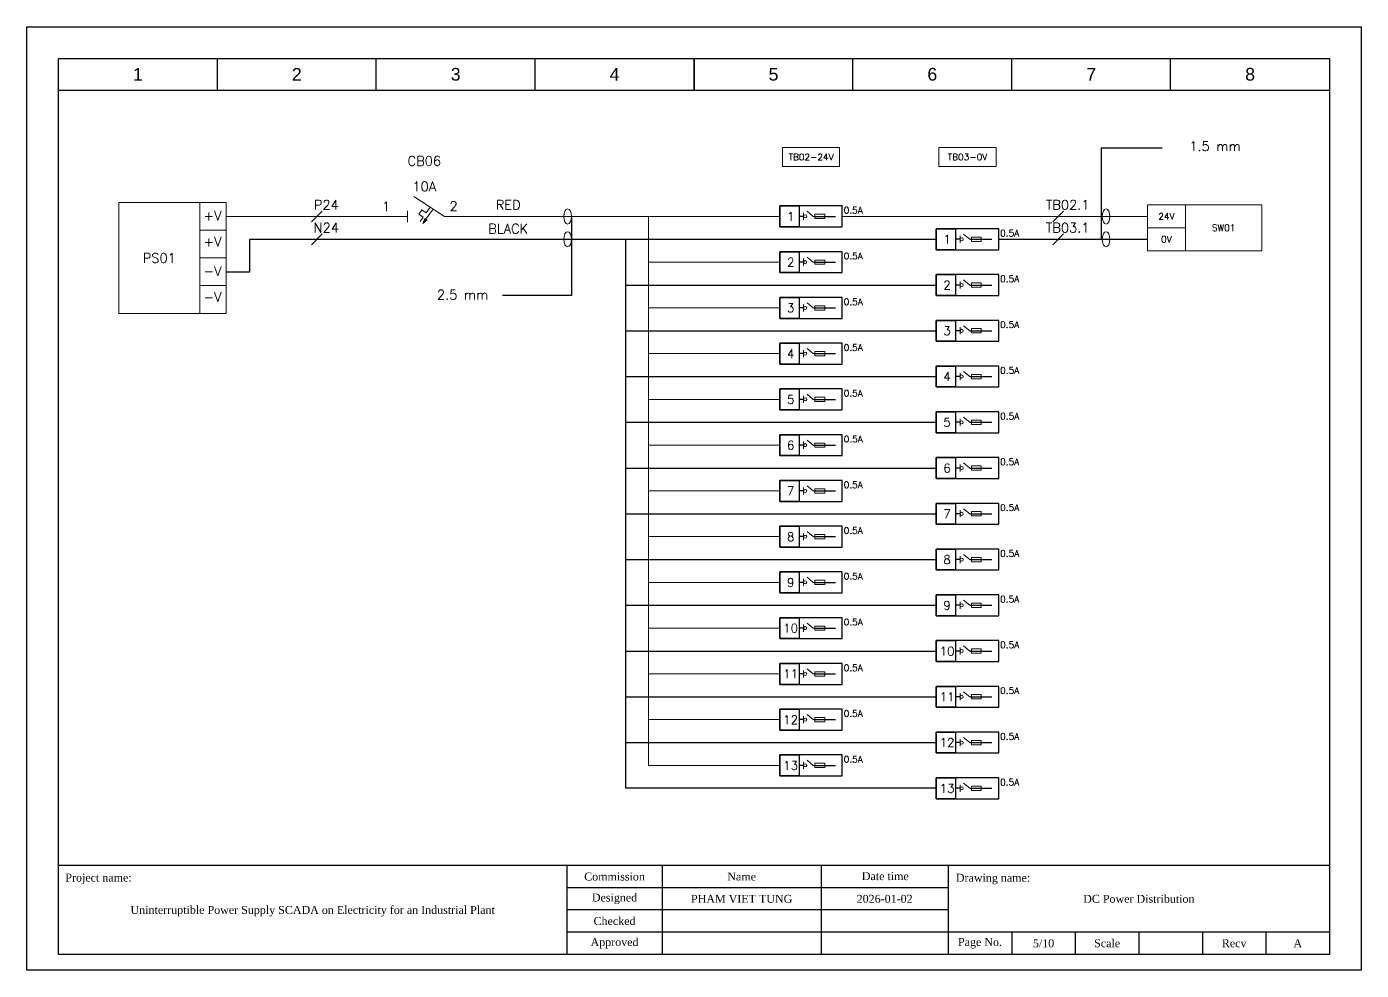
# Model space of a CAD drawing. Header units: millimetres. Extents: x 0 to 3300, y 0 to 297.
# Drawn here: x 480 to 900, y 0 to 297 of the extents above; entities that cross this region are included whole.
import ezdxf
from ezdxf.enums import TextEntityAlignment as Align

# ---------------------------------------------------------------- set-up
doc = ezdxf.new("R2010")
doc.units = ezdxf.units.MM
for name, color, linetype in [('0_TB_FEED THRU', 8, 'Continuous'), ('BLACK WIRE', 9, 'Continuous'), ('Frame_text', 3, 'Continuous')]:
    doc.layers.add(name, color=color, linetype=linetype)
for name, color, linetype, lineweight in [('FORM', 255, 'Continuous', 9), ('LINE', 3, 'Continuous', 9), ('RED WIRE', 1, 'Continuous', 0), ('TEXT', 7, 'Continuous', 9), ('WIRING', 7, 'Continuous', 0)]:
    doc.layers.add(name, color=color, linetype=linetype, lineweight=lineweight)
doc.styles.add('F2.5 Romans', font='romans.shx', dxfattribs={"height": 2.5})
doc.styles.add('F4.0', font='arial.ttf', dxfattribs={"height": 4})
doc.styles.add('SIMPLEX', font='SIMPLEX.shx', dxfattribs={"width": 0.7})
doc.styles.get("Standard").update_dxf_attribs({"font": 'times.ttf', "height": 2.5})

# ---------------------------------------------------------------- blocks, each defined once
blk = doc.blocks.new('A3_BLOCK')
for p, q in [((10, 5), (10, 287)), ((10, 287), (410, 287)), ((60, 277), (60, 287)), ((110, 277), (110, 287)), ((160, 277), (160, 287)), ((210, 277), (210, 287)), ((210, 287), (210, 277)), ((260, 277), (260, 287)), ((310, 277), (310, 287)), ((360, 277), (360, 287)), ((410, 287), (410, 5)), ((10, 277), (410, 277)), ((410, 33), (10, 33)), ((170, 33), (170, 5)), ((200, 33), (200, 5)), ((250, 33), (250, 5)), ((290, 33), (290, 5)), ((290, 26), (170, 26)), ((290, 19), (170, 19)), ((410, 12), (170, 12)), ((310, 12), (310, 5)), ((330, 12), (330, 5)), ((350, 12), (350, 5)), ((370, 12), (370, 5)), ((390, 12), (390, 5)), ((410, 5), (10, 5))]:
    blk.add_line(p, q)
at = {"layer": 'Frame_text'}
blk.add_lwpolyline([(0, 0), (0, 297), (420, 297), (420, 0), (0, 0)], close=True, dxfattribs=at)
at = {"char_height": 4, "attachment_point": 5, "style": 'F4.0'}
for s, insert in [('1', (35, 282)), ('2', (85, 282)), ('3', (135, 282)), ('4', (185, 282)), ('5', (235, 282)), ('6', (285, 282)), ('7', (335, 282)), ('8', (385, 282))]:
    blk.add_mtext_dynamic_manual_height_columns(s, width=19.9819, gutter_width=25, heights=[0], dxfattribs=dict(at, insert=insert))
at = {"char_height": 2.5}
for s, width, insert, attachment_point in [('Project name:', 20.4464, (12.16, 30.44), 1), ('Commission', 24.3938, (185, 29.5), 5), ('Name', 19.9366, (225, 29.5), 5), ('\\pi2.82608;Date time', 19.9366, (259.98, 30.89), 1), ('Drawing name:', 24.4615, (292.42, 30.38), 1), ('Designed', 24.3938, (185, 22.5), 5), ('Checked', 25.3958, (185, 15.5), 5), ('Approved', 29.851, (185, 8.5), 5), ('Page No.', 19.9366, (300, 8.5), 5), ('Scale', 19.9366, (340, 8.5), 5), ('Recv', 19.9366, (380, 8.5), 5)]:
    blk.add_mtext_dynamic_manual_height_columns(s, width=width, gutter_width=25, heights=[0], dxfattribs=dict(at, insert=insert, attachment_point=attachment_point))
at = {"layer": 'Frame_text'}
for tag, p in [('DESIGNED', (225, 22.5)), ('DESIGNED_DATE', (270, 22.5)), ('DRAWING_NAME', (350, 22.5)), ('PROJECT_NAME', (90, 19)), ('CHECKED', (225, 15.5)), ('CHECKED_DATE', (270, 15.5)), ('APPROVED', (225, 8.5)), ('APPROVED_DATE', (270, 8.5)), ('PAGE', (320, 8.5)), ('SCALE', (360, 8.5)), ('RECV', (400, 8.5))]:
    blk.add_attdef(tag, text='', height=2.5, dxfattribs=at).set_placement(p, align=Align.MIDDLE_CENTER)
blk = doc.blocks.new('CB3_BLOCK')
at = {"layer": 'FORM'}
blk.add_hatch(color=0, dxfattribs=at).paths.add_polyline_path([(624.99, 238.32), (625.5, 239.64), (626.06, 239.24)], flags=0)
at = {"layer": 'FORM', "color": 0}
for p, q in [((623.93, 240.74, 0), (624.72, 241.86, 0)), ((624.72, 241.86, 0), (625.84, 241.07, 0)), ((627.62, 242.07, 0), (625.78, 239.44, 0)), ((626.9, 242.57, 0), (625.84, 241.07, 0)), ((625.05, 239.95, 0), (623.93, 240.74, 0)), ((624.26, 238.82, 0), (625.05, 239.95, 0))]:
    blk.add_line(p, q, dxfattribs=at)
at = {"layer": 'FORM', "color": 0, "elevation": 0}
blk.add_lwpolyline([(624.98, 238.31), (625.49, 239.64), (626.05, 239.24), (624.98, 238.31)], close=True, dxfattribs=at)
at = {"layer": 'WIRING', "color": 0}
for p, q in [((630.64, 240.16), (622.56, 245.39, 0)), ((620.89, 241.64), (620.89, 238.67))]:
    blk.add_line(p, q, dxfattribs=at)
at = {"color": 7, "style": 'F2.5 Romans'}
blk.add_text('1', height=2.5, dxfattribs=at).set_placement((616.37, 241.52, 0), align=Align.RIGHT)
blk.add_text('2', height=2.5, dxfattribs=at).set_placement((631.94, 241.59, 0))
at = {"style": 'F2.5 Romans'}
for tag, p in [('CB_NAME', (625.34, 254.7, 0)), ('CB_SPEC', (625.33, 248.02, 0))]:
    blk.add_attdef(tag, text='', height=2.5, dxfattribs=at).set_placement(p, align=Align.MIDDLE_CENTER)

msp = doc.modelspace()

# ---------------------------------------------------------------- linework, layer by layer
at = {"color": 0}
for p, q in [((724.5, 237.29), (723.11, 237.29)), ((727.72, 237.29), (734.53, 237.29)), ((773.73, 230.08), (772.34, 230.08)), ((776.95, 230.08), (783.77, 230.08)), ((724.5, 222.89), (723.11, 222.89)), ((727.72, 222.89), (734.53, 222.89)), ((773.73, 215.68), (772.34, 215.68)), ((776.95, 215.68), (783.77, 215.68)), ((724.5, 208.49), (723.11, 208.49)), ((727.72, 208.49), (734.53, 208.49)), ((773.73, 201.28), (772.34, 201.28)), ((776.95, 201.28), (783.77, 201.28)), ((724.5, 194.09), (723.11, 194.09)), ((727.72, 194.09), (734.53, 194.09)), ((773.73, 186.88), (772.34, 186.88)), ((776.95, 186.88), (783.77, 186.88)), ((724.5, 179.69), (723.11, 179.69)), ((727.72, 179.69), (734.53, 179.69)), ((773.73, 172.48), (772.34, 172.48)), ((776.95, 172.48), (783.77, 172.48)), ((724.5, 165.29), (723.11, 165.29)), ((727.72, 165.29), (734.53, 165.29)), ((773.73, 158.08), (772.34, 158.08)), ((776.95, 158.08), (783.77, 158.08)), ((724.5, 150.89), (723.11, 150.89)), ((727.72, 150.89), (734.53, 150.89)), ((773.73, 143.68), (772.34, 143.68)), ((776.95, 143.68), (783.77, 143.68)), ((724.5, 136.49), (723.11, 136.49)), ((727.72, 136.49), (734.53, 136.49)), ((773.73, 129.28), (772.34, 129.28)), ((776.95, 129.28), (783.77, 129.28)), ((724.5, 122.09), (723.11, 122.09)), ((727.72, 122.09), (734.53, 122.09)), ((773.73, 114.88), (772.34, 114.88)), ((776.95, 114.88), (783.77, 114.88)), ((724.5, 107.69), (723.11, 107.69)), ((727.72, 107.69), (734.53, 107.69)), ((773.73, 100.48), (772.34, 100.48)), ((776.95, 100.48), (783.77, 100.48)), ((724.5, 93.29), (723.11, 93.29)), ((727.72, 93.29), (734.53, 93.29)), ((773.73, 86.08), (772.34, 86.08)), ((776.95, 86.08), (783.77, 86.08)), ((724.5, 78.89), (723.11, 78.89)), ((727.72, 78.89), (734.53, 78.89)), ((773.73, 71.68), (772.34, 71.68)), ((776.95, 71.68), (783.77, 71.68)), ((724.5, 64.49), (723.11, 64.49)), ((727.72, 64.49), (734.53, 64.49)), ((773.73, 57.28), (772.34, 57.28)), ((776.95, 57.28), (783.77, 57.28))]:
    msp.add_line(p, q, dxfattribs=at)
at = {"layer": '0_TB_FEED THRU'}
for points in [[(716.99, 240.57), (716.99, 234), (736.68, 234), (736.68, 240.57)], [(716.99, 240.57), (723.11, 240.57), (723.11, 234), (716.99, 234)], [(766.22, 233.37), (766.22, 226.8), (785.91, 226.8), (785.91, 233.37)], [(766.22, 233.37), (772.34, 233.37), (772.34, 226.8), (766.22, 226.8)], [(716.99, 226.17), (716.99, 219.6), (736.68, 219.6), (736.68, 226.17)], [(716.99, 226.17), (723.11, 226.17), (723.11, 219.6), (716.99, 219.6)], [(766.22, 218.97), (766.22, 212.4), (785.91, 212.4), (785.91, 218.97)], [(766.22, 218.97), (772.34, 218.97), (772.34, 212.4), (766.22, 212.4)], [(716.99, 211.77), (716.99, 205.2), (736.68, 205.2), (736.68, 211.77)], [(716.99, 211.77), (723.11, 211.77), (723.11, 205.2), (716.99, 205.2)], [(766.22, 204.57), (766.22, 198), (785.91, 198), (785.91, 204.57)], [(766.22, 204.57), (772.34, 204.57), (772.34, 198), (766.22, 198)], [(716.99, 197.37), (716.99, 190.8), (736.68, 190.8), (736.68, 197.37)], [(716.99, 197.37), (723.11, 197.37), (723.11, 190.8), (716.99, 190.8)], [(766.22, 190.17), (766.22, 183.6), (785.91, 183.6), (785.91, 190.17)], [(766.22, 190.17), (772.34, 190.17), (772.34, 183.6), (766.22, 183.6)], [(716.99, 182.97), (716.99, 176.4), (736.68, 176.4), (736.68, 182.97)], [(716.99, 182.97), (723.11, 182.97), (723.11, 176.4), (716.99, 176.4)], [(766.22, 175.77), (766.22, 169.2), (785.91, 169.2), (785.91, 175.77)], [(766.22, 175.77), (772.34, 175.77), (772.34, 169.2), (766.22, 169.2)], [(716.99, 168.57), (716.99, 162), (736.68, 162), (736.68, 168.57)], [(716.99, 168.57), (723.11, 168.57), (723.11, 162), (716.99, 162)], [(766.22, 161.37), (766.22, 154.8), (785.91, 154.8), (785.91, 161.37)], [(766.22, 161.37), (772.34, 161.37), (772.34, 154.8), (766.22, 154.8)], [(716.99, 154.17), (716.99, 147.6), (736.68, 147.6), (736.68, 154.17)], [(716.99, 154.17), (723.11, 154.17), (723.11, 147.6), (716.99, 147.6)], [(766.22, 146.97), (766.22, 140.4), (785.91, 140.4), (785.91, 146.97)], [(766.22, 146.97), (772.34, 146.97), (772.34, 140.4), (766.22, 140.4)], [(716.99, 139.77), (716.99, 133.2), (736.68, 133.2), (736.68, 139.77)], [(716.99, 139.77), (723.11, 139.77), (723.11, 133.2), (716.99, 133.2)], [(766.22, 132.57), (766.22, 126), (785.91, 126), (785.91, 132.57)], [(766.22, 132.57), (772.34, 132.57), (772.34, 126), (766.22, 126)], [(716.99, 125.37), (716.99, 118.8), (736.68, 118.8), (736.68, 125.37)], [(716.99, 125.37), (723.11, 125.37), (723.11, 118.8), (716.99, 118.8)], [(766.22, 118.17), (766.22, 111.6), (785.91, 111.6), (785.91, 118.17)], [(766.22, 118.17), (772.34, 118.17), (772.34, 111.6), (766.22, 111.6)], [(716.99, 110.97), (716.99, 104.4), (736.68, 104.4), (736.68, 110.97)], [(716.99, 110.97), (723.11, 110.97), (723.11, 104.4), (716.99, 104.4)], [(766.22, 103.77), (766.22, 97.2), (785.91, 97.2), (785.91, 103.77)], [(766.22, 103.77), (772.34, 103.77), (772.34, 97.2), (766.22, 97.2)], [(716.99, 96.57), (716.99, 90), (736.68, 90), (736.68, 96.57)], [(716.99, 96.57), (723.11, 96.57), (723.11, 90), (716.99, 90)], [(766.22, 89.37), (766.22, 82.8), (785.91, 82.8), (785.91, 89.37)], [(766.22, 89.37), (772.34, 89.37), (772.34, 82.8), (766.22, 82.8)], [(716.99, 82.17), (716.99, 75.6), (736.68, 75.6), (736.68, 82.17)], [(716.99, 82.17), (723.11, 82.17), (723.11, 75.6), (716.99, 75.6)], [(766.22, 74.97), (766.22, 68.4), (785.91, 68.4), (785.91, 74.97)], [(766.22, 74.97), (772.34, 74.97), (772.34, 68.4), (766.22, 68.4)], [(716.99, 67.77), (716.99, 61.2), (736.68, 61.2), (736.68, 67.77)], [(716.99, 67.77), (723.11, 67.77), (723.11, 61.2), (716.99, 61.2)], [(766.22, 60.57), (766.22, 54), (785.91, 54), (785.91, 60.57)], [(766.22, 60.57), (772.34, 60.57), (772.34, 54), (766.22, 54)]]:
    msp.add_lwpolyline(points, close=True, dxfattribs=at)
at = {"layer": 'BLACK WIRE', "color": 2}
for p, q in [((818.28, 237.29), (818.28, 258.89)), ((818.28, 258.89), (837.35, 258.89)), ((651.44, 237.29), (651.44, 230.08)), ((818.28, 230.08), (818.28, 237.29)), ((651.44, 230.08), (651.44, 212.36)), ((651.44, 212.36), (629.75, 212.36))]:
    msp.add_line(p, q, dxfattribs=at)
at = {"layer": 'BLACK WIRE'}
for p, q in [((550.22, 219.86), (550.22, 230.08)), ((550.22, 230.08), (766.22, 230.08)), ((668.53, 57.28), (668.53, 230.08)), ((785.91, 230.08), (832.68, 230.09)), ((542.81, 219.86), (550.22, 219.86)), ((668.53, 215.69), (766.22, 215.69)), ((668.53, 201.29), (766.22, 201.29)), ((668.53, 186.89), (766.22, 186.89)), ((668.53, 172.49), (766.22, 172.49)), ((668.53, 158.09), (766.22, 158.09)), ((668.53, 143.69), (766.22, 143.69)), ((668.53, 129.29), (766.22, 129.29)), ((668.53, 114.89), (766.22, 114.89)), ((668.53, 100.49), (766.22, 100.49)), ((668.53, 86.09), (766.22, 86.09)), ((668.53, 71.69), (766.22, 71.69)), ((766.22, 57.28), (668.53, 57.28))]:
    msp.add_line(p, q, dxfattribs=at)
at = {"layer": 'LINE'}
for p, q in [((868.68, 240.89), (832.68, 240.89)), ((832.68, 240.89), (832.68, 233.69)), ((844.68, 240.89), (844.68, 226.49)), ((868.68, 226.49), (868.68, 240.89)), ((724.5, 238.39), (724.5, 236.18)), ((773.73, 231.19), (773.73, 228.98)), ((832.68, 233.69), (844.68, 233.69)), ((832.68, 233.69), (832.68, 226.49)), ((724.5, 223.99), (724.5, 221.78)), ((832.68, 226.49), (868.68, 226.49)), ((773.73, 216.79), (773.73, 214.58)), ((724.5, 209.59), (724.5, 207.38)), ((773.73, 202.39), (773.73, 200.18)), ((724.5, 195.19), (724.5, 192.98)), ((773.73, 187.99), (773.73, 185.78)), ((724.5, 180.79), (724.5, 178.58)), ((773.73, 173.59), (773.73, 171.38)), ((724.5, 166.39), (724.5, 164.18)), ((773.73, 159.19), (773.73, 156.98)), ((724.5, 151.99), (724.5, 149.78)), ((773.73, 144.79), (773.73, 142.58)), ((724.5, 137.59), (724.5, 135.38)), ((773.73, 130.39), (773.73, 128.18)), ((724.5, 123.19), (724.5, 120.98)), ((773.73, 115.99), (773.73, 113.78)), ((724.5, 108.79), (724.5, 106.58)), ((773.73, 101.59), (773.73, 99.38)), ((724.5, 94.39), (724.5, 92.18)), ((773.73, 87.19), (773.73, 84.98)), ((724.5, 79.99), (724.5, 77.78)), ((773.73, 72.79), (773.73, 70.58)), ((724.5, 65.59), (724.5, 63.38)), ((773.73, 58.39), (773.73, 56.18))]:
    msp.add_line(p, q, dxfattribs=at)
for points in [[(717.84, 252.98), (735.84, 252.98), (735.84, 258.98), (717.84, 258.98)], [(767.07, 252.98), (785.07, 252.98), (785.07, 258.98), (767.07, 258.98)]]:
    msp.add_lwpolyline(points, close=True, dxfattribs=at)
for centre in [(724.99, 237.29), (774.22, 230.08), (724.99, 222.89), (774.22, 215.68), (724.99, 208.49), (774.22, 201.28), (724.99, 194.09), (774.22, 186.88), (724.99, 179.69), (774.22, 172.48), (724.99, 165.29), (774.22, 158.08), (724.99, 150.89), (774.22, 143.68), (724.99, 136.49), (774.22, 129.28), (724.99, 122.09), (774.22, 114.88), (724.99, 107.69), (774.22, 100.48), (724.99, 93.29), (774.22, 86.08), (724.99, 78.89), (774.22, 71.68), (724.99, 64.49), (774.22, 57.28)]:
    msp.add_circle(centre, 0.491, dxfattribs=at)
at = {"layer": 'RED WIRE'}
for p, q in [((542.81, 237.29), (599.78, 237.29)), ((611.48, 237.29), (716.99, 237.29)), ((675.73, 237.29), (675.73, 64.49)), ((736.68, 237.29), (832.68, 237.29)), ((675.73, 222.89), (716.99, 222.89)), ((675.73, 208.49), (716.99, 208.49)), ((675.73, 194.09), (716.99, 194.09)), ((675.73, 179.69), (716.99, 179.69)), ((675.73, 165.29), (716.99, 165.29)), ((675.73, 150.89), (716.99, 150.89)), ((675.73, 136.49), (716.99, 136.49)), ((675.73, 122.09), (716.99, 122.09)), ((675.73, 107.69), (716.99, 107.69)), ((675.73, 93.29), (716.99, 93.29)), ((675.73, 78.89), (716.99, 78.89)), ((675.73, 64.49), (716.99, 64.49))]:
    msp.add_line(p, q, dxfattribs=at)
at = {"layer": 'WIRING'}
for p, q in [((569.6, 235.59), (572.99, 238.98)), ((727.53, 237.29), (725.58, 238.9)), ((728.06, 237.29), (727.53, 237.29)), ((802.9, 235.59), (806.3, 238.98)), ((569.6, 228.39), (572.99, 231.78)), ((776.76, 230.08), (774.82, 231.69)), ((802.9, 228.39), (806.3, 231.78)), ((777.3, 230.08), (776.76, 230.08)), ((727.53, 222.89), (725.58, 224.5)), ((728.06, 222.89), (727.53, 222.89)), ((776.76, 215.68), (774.82, 217.29)), ((777.3, 215.68), (776.76, 215.68)), ((727.53, 208.49), (725.58, 210.1)), ((728.06, 208.49), (727.53, 208.49)), ((776.76, 201.28), (774.82, 202.89)), ((777.3, 201.28), (776.76, 201.28)), ((727.53, 194.09), (725.58, 195.7)), ((728.06, 194.09), (727.53, 194.09)), ((776.76, 186.88), (774.82, 188.49)), ((777.3, 186.88), (776.76, 186.88)), ((727.53, 179.69), (725.58, 181.3)), ((728.06, 179.69), (727.53, 179.69)), ((776.76, 172.48), (774.82, 174.09)), ((777.3, 172.48), (776.76, 172.48)), ((727.53, 165.29), (725.58, 166.9)), ((728.06, 165.29), (727.53, 165.29)), ((776.76, 158.08), (774.82, 159.69)), ((777.3, 158.08), (776.76, 158.08)), ((727.53, 150.89), (725.58, 152.5)), ((728.06, 150.89), (727.53, 150.89)), ((776.76, 143.68), (774.82, 145.29)), ((777.3, 143.68), (776.76, 143.68)), ((727.53, 136.49), (725.58, 138.1)), ((728.06, 136.49), (727.53, 136.49)), ((776.76, 129.28), (774.82, 130.89)), ((777.3, 129.28), (776.76, 129.28)), ((727.53, 122.09), (725.58, 123.7)), ((728.06, 122.09), (727.53, 122.09)), ((776.76, 114.88), (774.82, 116.49)), ((777.3, 114.88), (776.76, 114.88)), ((727.53, 107.69), (725.58, 109.3)), ((728.06, 107.69), (727.53, 107.69)), ((776.76, 100.48), (774.82, 102.09)), ((777.3, 100.48), (776.76, 100.48)), ((727.53, 93.29), (725.58, 94.9)), ((728.06, 93.29), (727.53, 93.29)), ((776.76, 86.08), (774.82, 87.69)), ((777.3, 86.08), (776.76, 86.08)), ((727.53, 78.89), (725.58, 80.5)), ((728.06, 78.89), (727.53, 78.89)), ((776.76, 71.68), (774.82, 73.29)), ((777.3, 71.68), (776.76, 71.68)), ((727.53, 64.49), (725.58, 66.1)), ((728.06, 64.49), (727.53, 64.49)), ((776.76, 57.28), (774.82, 58.89)), ((777.3, 57.28), (776.76, 57.28))]:
    msp.add_line(p, q, dxfattribs=at)
for points in [[(731.16, 237.96), (728.06, 237.96), (728.06, 236.61), (731.16, 236.61)], [(780.39, 230.76), (777.3, 230.76), (777.3, 229.41), (780.39, 229.41)], [(731.16, 223.56), (728.06, 223.56), (728.06, 222.21), (731.16, 222.21)], [(780.39, 216.36), (777.3, 216.36), (777.3, 215.01), (780.39, 215.01)], [(731.16, 209.16), (728.06, 209.16), (728.06, 207.81), (731.16, 207.81)], [(780.39, 201.96), (777.3, 201.96), (777.3, 200.61), (780.39, 200.61)], [(731.16, 194.76), (728.06, 194.76), (728.06, 193.41), (731.16, 193.41)], [(780.39, 187.56), (777.3, 187.56), (777.3, 186.21), (780.39, 186.21)], [(731.16, 180.36), (728.06, 180.36), (728.06, 179.01), (731.16, 179.01)], [(780.39, 173.16), (777.3, 173.16), (777.3, 171.81), (780.39, 171.81)], [(731.16, 165.96), (728.06, 165.96), (728.06, 164.61), (731.16, 164.61)], [(780.39, 158.76), (777.3, 158.76), (777.3, 157.41), (780.39, 157.41)], [(731.16, 151.56), (728.06, 151.56), (728.06, 150.21), (731.16, 150.21)], [(780.39, 144.36), (777.3, 144.36), (777.3, 143.01), (780.39, 143.01)], [(731.16, 137.16), (728.06, 137.16), (728.06, 135.81), (731.16, 135.81)], [(780.39, 129.96), (777.3, 129.96), (777.3, 128.61), (780.39, 128.61)], [(731.16, 122.76), (728.06, 122.76), (728.06, 121.41), (731.16, 121.41)], [(780.39, 115.56), (777.3, 115.56), (777.3, 114.21), (780.39, 114.21)], [(731.16, 108.36), (728.06, 108.36), (728.06, 107.01), (731.16, 107.01)], [(780.39, 101.16), (777.3, 101.16), (777.3, 99.81), (780.39, 99.81)], [(731.16, 93.96), (728.06, 93.96), (728.06, 92.61), (731.16, 92.61)], [(780.39, 86.76), (777.3, 86.76), (777.3, 85.41), (780.39, 85.41)], [(731.16, 79.56), (728.06, 79.56), (728.06, 78.21), (731.16, 78.21)], [(780.39, 72.36), (777.3, 72.36), (777.3, 71.01), (780.39, 71.01)], [(731.16, 65.16), (728.06, 65.16), (728.06, 63.81), (731.16, 63.81)], [(780.39, 57.96), (777.3, 57.96), (777.3, 56.61), (780.39, 56.61)]]:
    msp.add_lwpolyline(points, close=True, dxfattribs=at)
at = {"layer": 'WIRING', "color": 2}
for centre in [(650.24, 237.29), (819.67, 237.29), (650.24, 230.08), (819.67, 230.08)]:
    msp.add_ellipse(centre, major_axis=(0, 2.4), ratio=0.5, dxfattribs=at)
at = {"layer": 'WIRING', "color": 3, "linetype": 'Continuous'}
for points in [[(509.02, 241.63), (542.81, 241.63), (542.81, 206.78), (509.02, 206.78)], [(542.81, 241.63), (534.45, 241.63), (534.45, 232.95), (542.81, 232.95)], [(542.81, 232.95), (534.45, 232.95), (534.45, 224.2), (542.81, 224.2)], [(542.81, 224.2), (534.45, 224.2), (534.45, 215.52), (542.81, 215.52)], [(542.81, 215.52), (534.45, 215.52), (534.45, 206.78), (542.81, 206.78)]]:
    msp.add_3dface(points, dxfattribs=at)

# ---------------------------------------------------------------- block references
ref = msp.add_blockref('A3_BLOCK', (480, 0))
ref.add_attrib('RECV', 'A', dxfattribs={"layer": 'Frame_text', "height": 2.5}).set_placement((880, 8.5), align=Align.MIDDLE_CENTER)
ref.add_attrib('PAGE', '5/10', dxfattribs={"layer": 'Frame_text', "height": 2.5}).set_placement((800, 8.5), align=Align.MIDDLE_CENTER)
ref.add_attrib('DRAWING_NAME', 'DC Power Distribution', dxfattribs={"layer": 'Frame_text', "height": 2.5}).set_placement((830, 22.5), align=Align.MIDDLE_CENTER)
ref.add_attrib('DESIGNED_DATE', '2026-01-02', dxfattribs={"layer": 'Frame_text', "height": 2.5}).set_placement((750, 22.5), align=Align.MIDDLE_CENTER)
ref.add_attrib('DESIGNED', 'PHAM VIET TUNG', dxfattribs={"layer": 'Frame_text', "height": 2.5}).set_placement((705, 22.5), align=Align.MIDDLE_CENTER)
ref.add_attrib('PROJECT_NAME', 'Uninterruptible Power Supply SCADA on Electricity for an Industrial Plant', dxfattribs={"layer": 'Frame_text', "height": 2.5}).set_placement((570, 19), align=Align.MIDDLE_CENTER)
at = {"xscale": 1.2, "yscale": 1.2, "zscale": 1.2}
msp.add_blockref('CB3_BLOCK', (-145.28, -50.9), dxfattribs=at).add_auto_attribs({'CB_SPEC': '10A', 'CB_NAME': 'CB06'})

# ---------------------------------------------------------------- texts
at = {"color": 2}
for s, height, style, p in [('TB02-24V', 2.057, 'F2.5 Romans', (726.84, 255.98)), ('TB03-0V', 2.057, 'F2.5 Romans', (776.07, 255.98)), ('0.5A', 2.057, 'F2.5 Romans', (740.12, 239.22)), ('1', 2.72, 'SIMPLEX', (720.42, 237.27)), ('24V', 2.057, 'F2.5 Romans', (838.68, 237.29)), ('1', 2.72, 'SIMPLEX', (769.65, 230.07)), ('0.5A', 2.057, 'F2.5 Romans', (789.35, 232.02)), ('0V', 2.057, 'F2.5 Romans', (838.68, 230.09)), ('SW01', 2.057, 'F2.5 Romans', (856.68, 233.69)), ('2', 2.72, 'SIMPLEX', (720.42, 222.87)), ('0.5A', 2.057, 'F2.5 Romans', (740.12, 224.82)), ('0.5A', 2.057, 'F2.5 Romans', (789.35, 217.62)), ('2', 2.72, 'SIMPLEX', (769.65, 215.67)), ('0.5A', 2.057, 'F2.5 Romans', (740.12, 210.42)), ('3', 2.72, 'SIMPLEX', (720.42, 208.47)), ('3', 2.72, 'SIMPLEX', (769.65, 201.27)), ('0.5A', 2.057, 'F2.5 Romans', (789.35, 203.22)), ('4', 2.72, 'SIMPLEX', (720.42, 194.07)), ('0.5A', 2.057, 'F2.5 Romans', (740.12, 196.02)), ('0.5A', 2.057, 'F2.5 Romans', (789.35, 188.82)), ('4', 2.72, 'SIMPLEX', (769.65, 186.87)), ('5', 2.72, 'SIMPLEX', (720.42, 179.67)), ('0.5A', 2.057, 'F2.5 Romans', (740.12, 181.62)), ('5', 2.72, 'SIMPLEX', (769.65, 172.47)), ('0.5A', 2.057, 'F2.5 Romans', (789.35, 174.42)), ('0.5A', 2.057, 'F2.5 Romans', (740.12, 167.22)), ('6', 2.72, 'SIMPLEX', (720.42, 165.27)), ('0.5A', 2.057, 'F2.5 Romans', (789.35, 160.02)), ('6', 2.72, 'SIMPLEX', (769.65, 158.07)), ('7', 2.72, 'SIMPLEX', (720.42, 150.87)), ('0.5A', 2.057, 'F2.5 Romans', (740.12, 152.82)), ('7', 2.72, 'SIMPLEX', (769.65, 143.67)), ('0.5A', 2.057, 'F2.5 Romans', (789.35, 145.62)), ('0.5A', 2.057, 'F2.5 Romans', (740.12, 138.42)), ('8', 2.72, 'SIMPLEX', (720.42, 136.47)), ('8', 2.72, 'SIMPLEX', (769.65, 129.27)), ('0.5A', 2.057, 'F2.5 Romans', (789.35, 131.22)), ('9', 2.72, 'SIMPLEX', (720.42, 122.07)), ('0.5A', 2.057, 'F2.5 Romans', (740.12, 124.02)), ('0.5A', 2.057, 'F2.5 Romans', (789.35, 116.82)), ('9', 2.72, 'SIMPLEX', (769.65, 114.87)), ('0.5A', 2.057, 'F2.5 Romans', (740.12, 109.62)), ('10', 2.722, 'SIMPLEX', (720.42, 107.67)), ('10', 2.722, 'SIMPLEX', (769.65, 100.47)), ('0.5A', 2.057, 'F2.5 Romans', (789.35, 102.42)), ('11', 2.722, 'SIMPLEX', (720.42, 93.27)), ('0.5A', 2.057, 'F2.5 Romans', (740.12, 95.22)), ('0.5A', 2.057, 'F2.5 Romans', (789.35, 88.02)), ('11', 2.722, 'SIMPLEX', (769.65, 86.07)), ('12', 2.722, 'SIMPLEX', (720.42, 78.87)), ('0.5A', 2.057, 'F2.5 Romans', (740.12, 80.82)), ('0.5A', 2.057, 'F2.5 Romans', (740.12, 66.42)), ('13', 2.722, 'SIMPLEX', (720.42, 64.47)), ('0.5A', 2.057, 'F2.5 Romans', (789.35, 59.22)), ('13', 2.722, 'SIMPLEX', (769.65, 57.27))]:
    msp.add_text(s, height=height, dxfattribs=dict(at, style=style)).set_placement(p, align=Align.MIDDLE_CENTER)
at = {"style": 'F2.5 Romans'}
for s, p in [('+V', (538.51, 237.49)), ('+V', (538.51, 229.31)), ('-V', (538.51, 220.07)), ('-V', (538.51, 211.89))]:
    msp.add_text(s, height=3, dxfattribs=at).set_placement(p, align=Align.MIDDLE_CENTER)
at = {"color": 7, "style": 'F2.5 Romans'}
msp.add_text('PS01', height=3, dxfattribs=at).set_placement((521.73, 224.2), align=Align.MIDDLE_CENTER)
at = {"color": 2, "char_height": 3, "attachment_point": 5, "style": 'F2.5 Romans'}
for s, insert in [('1.5 mm', (853.97, 259.39)), ('2.5 mm', (617.19, 212.64))]:
    msp.add_mtext_dynamic_manual_height_columns(s, width=24.1682, gutter_width=15, heights=[0], dxfattribs=dict(at, insert=insert))
at = {"char_height": 3, "attachment_point": 5, "style": 'F2.5 Romans'}
for s, insert in [('P24', (574.28, 240.93)), ('RED', (631.53, 240.93)), ('TB02.1', (807.59, 240.93)), ('N24', (574.28, 233.73)), ('TB03.1', (807.59, 233.73)), ('BLACK', (631.53, 233.42))]:
    msp.add_mtext_dynamic_manual_height_columns(s, width=12.6407, gutter_width=15, heights=[0], dxfattribs=dict(at, insert=insert))
at = {"layer": 'TEXT', "color": 2}
for s, height, style, p in [('12', 2.722, 'SIMPLEX', (769.65, 71.67)), ('0.5A', 2.057, 'F2.5 Romans', (789.35, 73.62))]:
    msp.add_text(s, height=height, dxfattribs=dict(at, style=style)).set_placement(p, align=Align.MIDDLE_CENTER)

doc.saveas('drawing.dxf')
